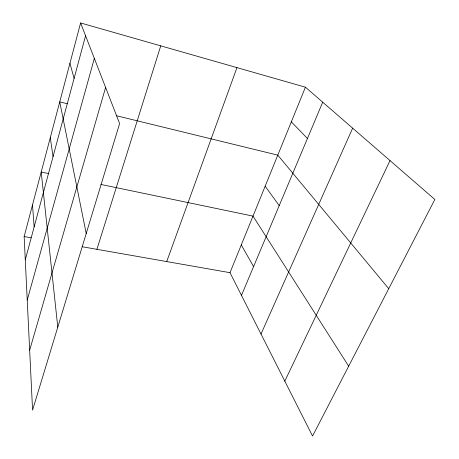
<?xml version="1.0" encoding="UTF-8"?>
<svg xmlns="http://www.w3.org/2000/svg" width="459" height="459" viewBox="0 0 459 459"><rect width="100%" height="100%" fill="white"/><g stroke="black" fill="none" stroke-linecap="round" stroke-linejoin="round"><path stroke-width="0.69" d="M80.606 22.95L119.61 123.591L32.572 410.134L24.149 236.557L80.606 22.95L305.424 87.187L434.851 199.476L312.556 436.05L230.005 272.68L305.424 87.187M25.279 259.834L85.569 35.762M27.23 300.088L94.342 58.396M29.663 350.206L105.61 87.468M96.895 249.323L160.748 45.848M166.72 261.573L236.953 67.622M241.474 295.378L322.706 102.179M261.01 334.037L352.65 128.159M284.815 381.148L390.024 160.581M24.149 236.557L31.132 237.779M82.184 246.741L230.005 272.68M48.849 173.617L41.201 172.022L57.777 327.147M100.963 184.461L253.007 216.109L348.674 366.179M67.364 103.745L59.739 101.887L86.217 233.516M116.5 115.748L277.793 155.148L388.733 288.688M291.327 121.859L307.444 138.48M265.159 186.211L279.215 205.615M241.291 244.911L253.569 266.61M69.934 63.319L74.1 78.38M50.278 137.7L53.06 156.571M32.503 204.949L34.138 226.895"/></g></svg>
